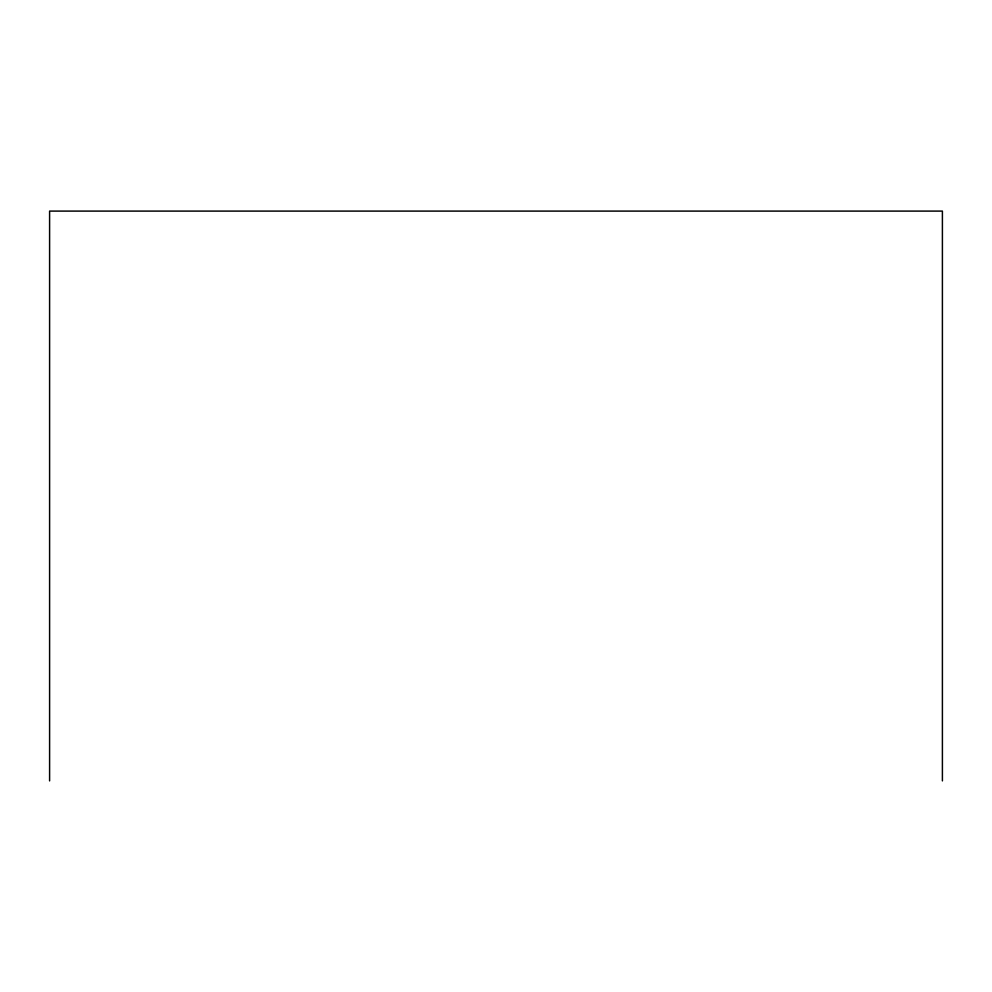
<?xml version="1.0" encoding="UTF-8"?>
<svg xmlns="http://www.w3.org/2000/svg" width="992" height="992" viewBox="0 0 992 992"><rect width="100%" height="100%" fill="white"/><g stroke="black" fill="none" stroke-linecap="round" stroke-linejoin="round"><path stroke-width="1.49" d="M942.4 780.902L942.4 211.098L49.6 211.098L49.6 780.902"/></g></svg>
